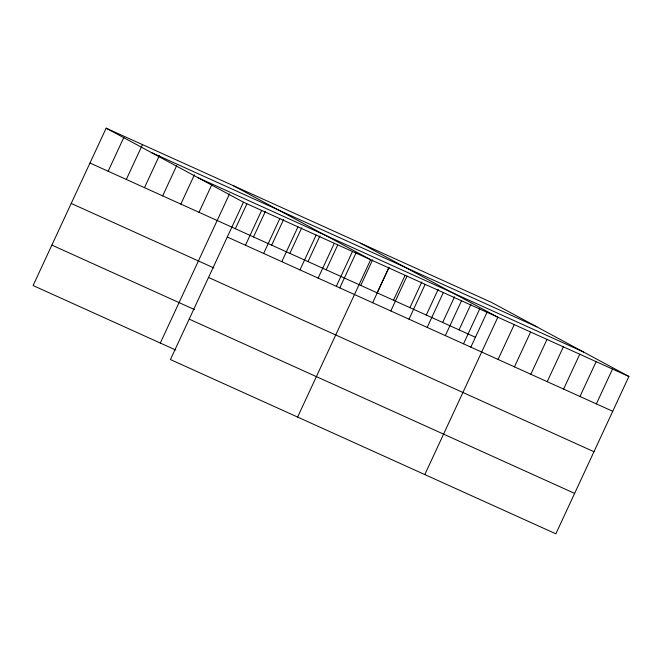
<?xml version="1.0" encoding="UTF-8"?>
<svg xmlns="http://www.w3.org/2000/svg" width="662" height="662" viewBox="0 0 662 662"><rect width="100%" height="100%" fill="white"/><g stroke="black" fill="none" stroke-linecap="round" stroke-linejoin="round"><path stroke-width="0.99" d="M106.143 128.18L243.459 202.2L170.415 359.557L555.857 533.82L628.9 376.463L491.585 302.443L106.143 128.18L33.1 285.537L175.744 350.024M108.146 171.226L123.885 137.315M126.318 179.435L142.487 144.614M144.49 187.652L159.376 155.578M162.662 195.869L176.696 165.624M180.834 204.086L194.446 174.76M199.005 212.303L211.766 184.806M160.295 343.048L229.507 193.933M235.341 228.729L246.827 203.987M245.461 245.238L261.631 210.408M253.513 236.946L265.429 211.286M263.633 253.455L279.794 218.625M271.685 245.163L283.601 219.503M281.805 261.672L297.966 226.843M289.857 253.38L301.764 227.711M299.977 269.889L316.138 235.06M308.029 261.589L319.936 235.929M318.141 278.098L334.31 243.277M326.2 269.806L337.686 245.064M336.313 286.315L352.482 251.486M339.78 287.904L356.28 252.363M297.61 417.06L370.654 259.703L233.338 185.691M360.749 285.43L372.665 259.769M377.133 292.836L389.041 267.175M372.656 302.749L388.826 267.92M393.509 300.242L405.003 275.5M390.828 310.966L406.998 276.137M409.894 307.648L421.81 281.987M409 319.175L425.169 284.354M426.278 315.054L438.186 289.393M427.172 327.392L443.333 292.563M442.655 322.46L454.571 296.799M445.344 335.609L461.505 300.78M459.039 329.866L470.947 304.206M463.516 343.826L479.677 308.997M470.831 347.161L486.909 312.53M424.805 474.571L497.849 317.214L360.533 243.194M498.064 359.449L514.233 324.62M514.448 366.856L530.61 332.026M530.825 374.262L546.994 339.432M547.209 381.668L563.379 346.838M563.594 389.074L579.755 354.244M579.97 396.48L596.139 361.651M596.354 403.886L612.516 369.057M151.457 152.608L536.899 326.871M198.145 177.772L583.586 352.035M243.459 202.2L628.9 376.463M89.974 163.009L475.424 337.272M227.289 237.021L612.731 411.292M71.206 203.441L213.851 267.936M208.522 277.461L593.963 451.724M51.868 245.106L194.512 309.593M189.183 319.117L574.624 493.389"/></g></svg>
